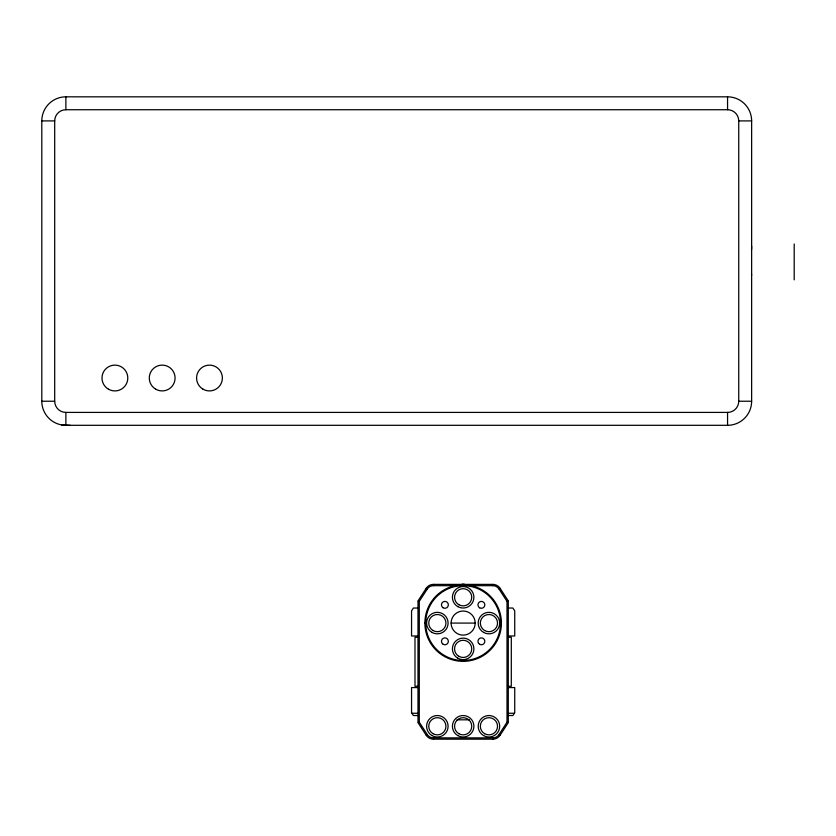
<?xml version="1.0" encoding="UTF-8"?>
<svg xmlns="http://www.w3.org/2000/svg" width="836" height="836" viewBox="0 0 836 836"><rect width="100%" height="100%" fill="white"/><g stroke="black" fill="none" stroke-linecap="round" stroke-linejoin="round"><path stroke-width="1.25" d="M751.585 249.462L751.637 246.097M426.203 588.304L418 600.938L418 722.617L426.203 735.252A8.6 8.6 0 0 0 433.414 739.17L492.874 739.17A8.6 8.6 0 0 0 500.085 735.252L508.288 722.617L508.288 600.938L500.085 588.304A8.6 8.6 0 0 0 492.874 584.385L433.414 584.385A8.6 8.6 0 0 0 426.203 588.304L427.29 589.004A7.305 7.305 0 0 1 433.414 585.681L455.077 585.681L462.057 584.834M464.241 584.834L471.211 585.681L492.874 585.681A7.305 7.305 0 0 1 498.998 589.004L507.003 601.324L507.003 722.231L498.998 734.551A7.305 7.305 0 0 1 492.874 737.875L433.414 737.875A7.305 7.305 0 0 1 427.29 734.551L419.285 722.231L419.285 601.324L427.29 589.004M498.998 589.004L500.053 588.325M426.235 735.231L427.29 734.551M507.003 601.324L508.006 601.021M418.282 722.534L419.285 722.231M65.877 96.83L727.56 96.83A24.077 24.077 0 0 1 751.637 120.906L751.637 401.228A24.077 24.077 0 0 1 727.56 425.305L65.877 425.305A24.077 24.077 0 0 1 41.8 401.228L41.8 120.906A24.077 24.077 0 0 1 65.877 96.83L65.877 109.735A11.181 11.181 0 0 0 54.695 120.906L54.695 401.228A11.181 11.181 0 0 0 65.877 412.409L727.56 412.409A11.181 11.181 0 0 0 738.742 401.228L738.742 120.906A11.181 11.181 0 0 0 727.56 109.735L65.877 109.735M41.8 120.906L54.695 120.906M738.742 120.906L751.637 120.906M41.8 401.228L54.695 401.228M738.742 401.228L751.637 401.228M418 608.033L413.392 608.033L411.552 610.865L411.552 635.977L418 635.977M508.288 608.033L512.896 608.033L514.736 610.865L514.736 635.977L508.288 635.977M424.876 623.081L425.743 623.081M451.106 623.081L475.182 623.081A12.038 12.038 0 0 1 457.125 633.51A12.038 12.038 0 0 1 457.125 612.652A12.038 12.038 0 0 1 475.182 623.081M500.545 623.081A37.401 37.401 0 0 0 444.438 590.686A37.401 37.401 0 0 0 444.438 655.476A37.401 37.401 0 0 0 500.545 623.081L501.412 623.081A38.268 38.268 0 0 1 444.01 656.218A38.268 38.268 0 0 1 444.01 589.944A38.268 38.268 0 0 1 501.412 623.081M418 637.272L414.99 637.272L414.99 686.283L418 686.283M508.288 637.272L511.298 637.272L511.298 686.283L508.288 686.283M418 687.579L411.552 687.579L411.552 712.69L413.392 715.522L418.439 715.522M508.288 687.579L514.736 687.579L514.736 712.69L512.896 715.522L507.849 715.522M411.929 713.265L418.282 713.265M508.006 713.265L514.359 713.265M456.999 719.817L469.289 719.817M61.592 424.928L70.172 425.305M418.282 601.021L419.285 601.324M507.003 722.231L508.006 722.534M498.998 734.551L500.053 735.231M751.585 275.19L751.585 274.427M794.2 244.007L794.2 279.851M727.56 96.83L727.56 109.735M727.56 412.409L727.56 425.305M492.874 584.416L492.874 585.681M492.874 737.875L492.874 739.139M433.414 584.416L433.414 585.681M433.414 737.875L433.414 739.139M65.877 412.409L65.877 425.305M462.026 584.207A27.661 21.203 -0.1 0 1 464.273 584.207M483.563 632.392A10.753 10.753 0 0 0 499.688 623.081A10.753 10.753 0 0 0 483.563 613.77A10.753 10.753 0 0 0 483.563 632.392M457.773 606.591A10.753 10.753 0 0 0 473.897 597.291A10.753 10.753 0 0 0 457.773 587.98A10.753 10.753 0 0 0 457.773 606.591M431.972 632.392A10.753 10.753 0 0 0 448.096 623.081A10.753 10.753 0 0 0 431.972 613.77A10.753 10.753 0 0 0 431.972 632.392M457.773 658.183A10.753 10.753 0 0 0 473.897 648.882A10.753 10.753 0 0 0 457.773 639.571A10.753 10.753 0 0 0 457.773 658.183M458.849 604.731A8.6 8.6 0 0 0 471.744 597.291A8.6 8.6 0 0 0 458.849 589.84A8.6 8.6 0 0 0 458.849 604.731M484.64 630.532A8.6 8.6 0 0 0 497.535 623.081A8.6 8.6 0 0 0 484.64 615.641A8.6 8.6 0 0 0 484.64 630.532M433.048 630.532A8.6 8.6 0 0 0 445.943 623.081A8.6 8.6 0 0 0 433.048 615.641A8.6 8.6 0 0 0 433.048 630.532M458.849 656.323A8.6 8.6 0 0 0 471.744 648.882A8.6 8.6 0 0 0 458.849 641.431A8.6 8.6 0 0 0 458.849 656.323M479.665 607.824A3.438 3.438 0 0 0 484.828 604.846A3.438 3.438 0 0 0 479.665 601.868A3.438 3.438 0 0 0 479.665 607.824M442.975 607.688A3.438 3.438 0 0 0 448.336 605.097A3.438 3.438 0 0 0 443.404 601.742A3.438 3.438 0 0 0 442.975 607.688M479.665 644.305A3.438 3.438 0 0 0 484.828 641.327A3.438 3.438 0 0 0 479.665 638.349A3.438 3.438 0 0 0 479.665 644.305M443.185 644.305A3.438 3.438 0 0 0 448.347 641.327A3.438 3.438 0 0 0 443.185 638.349A3.438 3.438 0 0 0 443.185 644.305M431.972 735.575A10.753 10.753 0 0 0 448.096 726.265A10.753 10.753 0 0 0 431.972 716.964A10.753 10.753 0 0 0 431.972 735.575M457.773 735.575A10.753 10.753 0 0 0 473.897 726.265A10.753 10.753 0 0 0 457.773 716.964A10.753 10.753 0 0 0 457.773 735.575M483.563 735.575A10.753 10.753 0 0 0 499.688 726.265A10.753 10.753 0 0 0 483.563 716.964A10.753 10.753 0 0 0 483.563 735.575M484.64 733.715A8.6 8.6 0 0 0 497.535 726.265A8.6 8.6 0 0 0 484.64 718.824A8.6 8.6 0 0 0 484.64 733.715M458.849 733.715A8.6 8.6 0 0 0 471.744 726.265A8.6 8.6 0 0 0 458.849 718.824A8.6 8.6 0 0 0 458.849 733.715M433.048 733.715A8.6 8.6 0 0 0 445.943 726.265A8.6 8.6 0 0 0 433.048 718.824A8.6 8.6 0 0 0 433.048 733.715M108.44 389.189A12.895 12.895 0 0 0 127.793 378.018A12.895 12.895 0 0 0 108.44 366.847A12.895 12.895 0 0 0 108.44 389.189M155.736 389.189A12.895 12.895 0 0 0 175.079 378.018A12.895 12.895 0 0 0 155.736 366.847A12.895 12.895 0 0 0 155.736 389.189M203.033 389.189A12.895 12.895 0 0 0 222.376 378.018A12.895 12.895 0 0 0 203.033 366.847A12.895 12.895 0 0 0 203.033 389.189"/></g></svg>
